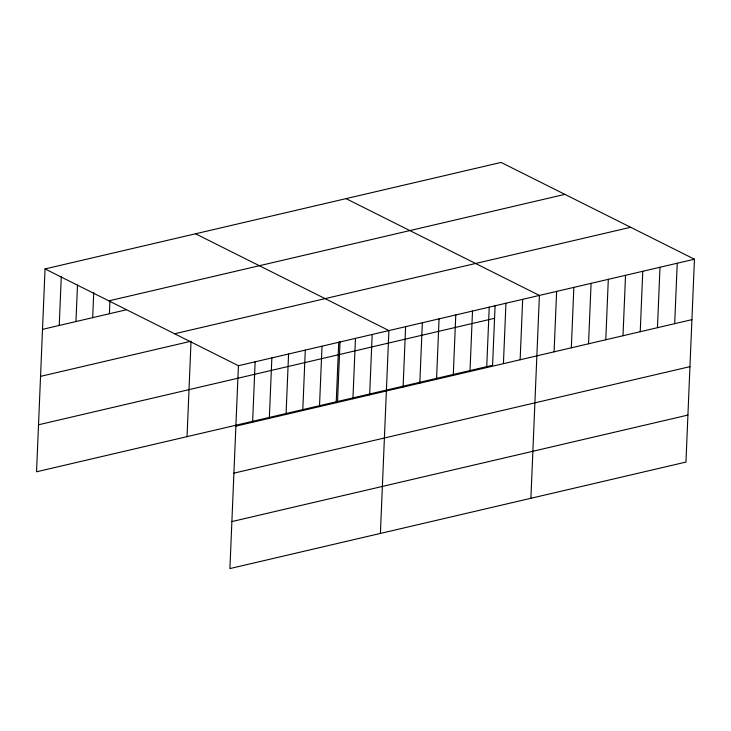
<?xml version="1.0" encoding="UTF-8"?>
<svg xmlns="http://www.w3.org/2000/svg" width="731" height="731" viewBox="0 0 731 731"><rect width="100%" height="100%" fill="white"/><g stroke="black" fill="none" stroke-linecap="round" stroke-linejoin="round"><path stroke-width="1.1" d="M45.048 268.926L238.416 365.71L229.909 568.572L685.952 462.074L694.45 259.213L501.091 162.428L45.048 268.926L36.55 471.787L492.584 365.29L495.097 305.375M59.238 325.459L61.294 276.428M75.96 321.549L77.495 285.063M92.682 317.647L93.732 292.555M109.403 313.745L109.933 301.199M187.045 436.645L191.038 341.222L40.552 376.364M252.606 422.235L255.137 361.799M269.328 418.333L271.859 357.898M286.049 414.431L288.581 353.996M302.762 410.52L305.302 350.085M319.484 406.619L322.024 346.183M336.205 402.717L338.745 342.282M337.53 401.502L340.043 341.587M352.927 398.806L355.467 338.371M369.648 394.904L372.189 334.469M380.403 533.429L388.91 330.567L195.542 233.783M403.092 387.092L405.623 326.656M419.813 383.19L422.344 322.755M436.535 379.288L439.066 318.853M453.257 375.378L455.788 314.942M469.978 371.476L472.509 311.04M486.7 367.574L489.231 307.139M503.421 363.663L505.953 303.228M520.143 359.762L522.674 299.326M530.898 498.286L539.396 295.425L346.037 198.64M554.089 351.83L556.629 291.395M571.322 347.81L573.853 287.374M588.546 343.789L591.077 283.354M605.78 339.76L608.311 279.324M623.004 335.739L625.535 275.304M640.237 331.719L642.768 271.283M657.461 327.689L659.992 267.263M674.686 323.669L677.226 263.233M108.864 300.861L564.899 194.373M42.517 329.361L126.125 309.834M174.608 333.765L630.643 227.277M238.416 365.71L694.45 259.213M38.524 424.784L494.558 318.296M235.885 426.146L691.919 319.648M233.911 473.14L689.945 366.651M231.882 521.568L687.917 415.071"/></g></svg>
